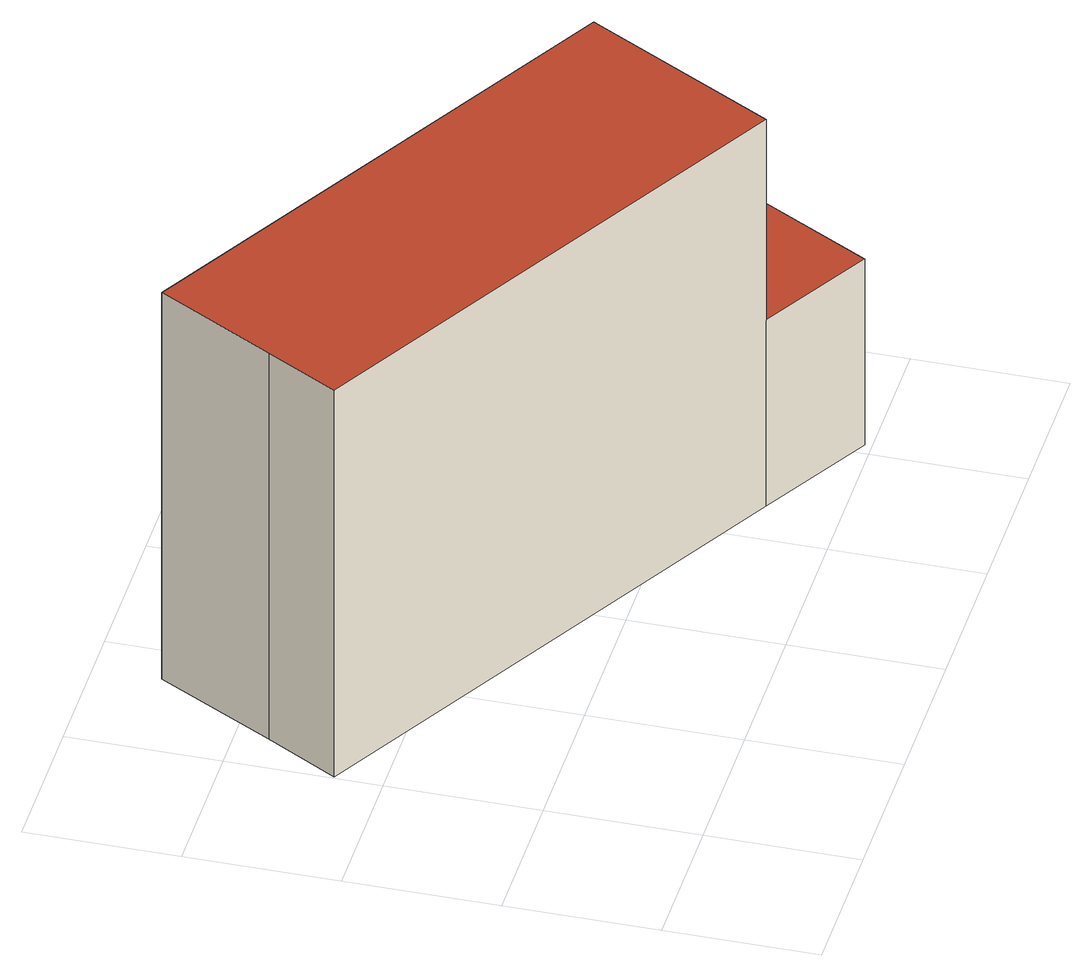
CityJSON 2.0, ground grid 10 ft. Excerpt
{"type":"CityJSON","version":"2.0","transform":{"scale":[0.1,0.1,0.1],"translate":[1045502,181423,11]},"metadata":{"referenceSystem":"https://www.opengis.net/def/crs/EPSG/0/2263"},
"CityObjects":{
"building1":{"type":"Building","attributes":{"name":"Bldg_3210003081","BIN":"4296697"},"geometry":[{"type":"MultiSurface","lod":"2","boundaries":[[[0,1,2,3]],[[4,5,6,7,8]],[[9,10,11,12,13,14,15]],[[0,8,7,1]],[[2,1,15,14]],[[3,2,14,13]],[[0,3,13,12]],[[4,8,12,11]],[[5,4,11,10]],[[6,5,10,9]],[[7,6,9,15]]],"semantics":{"surfaces":[{"type":"RoofSurface","BIN":"4296697"},{"type":"GroundSurface"},{"type":"WallSurface"}],"values":[0,0,1,2,2,2,2,2,2,2,2]}}]}
},
"vertices":[
[404,173,141],[334,47,141],[409,5,141],[479,131,141],[72,357,292],[29,279,292],[2,231,292],[334,47,292],[404,173,292],[2,231,1],[29,279,1],[72,357,1],[404,173,1],[479,131,1],[409,5,1],[334,47,1]
]}
